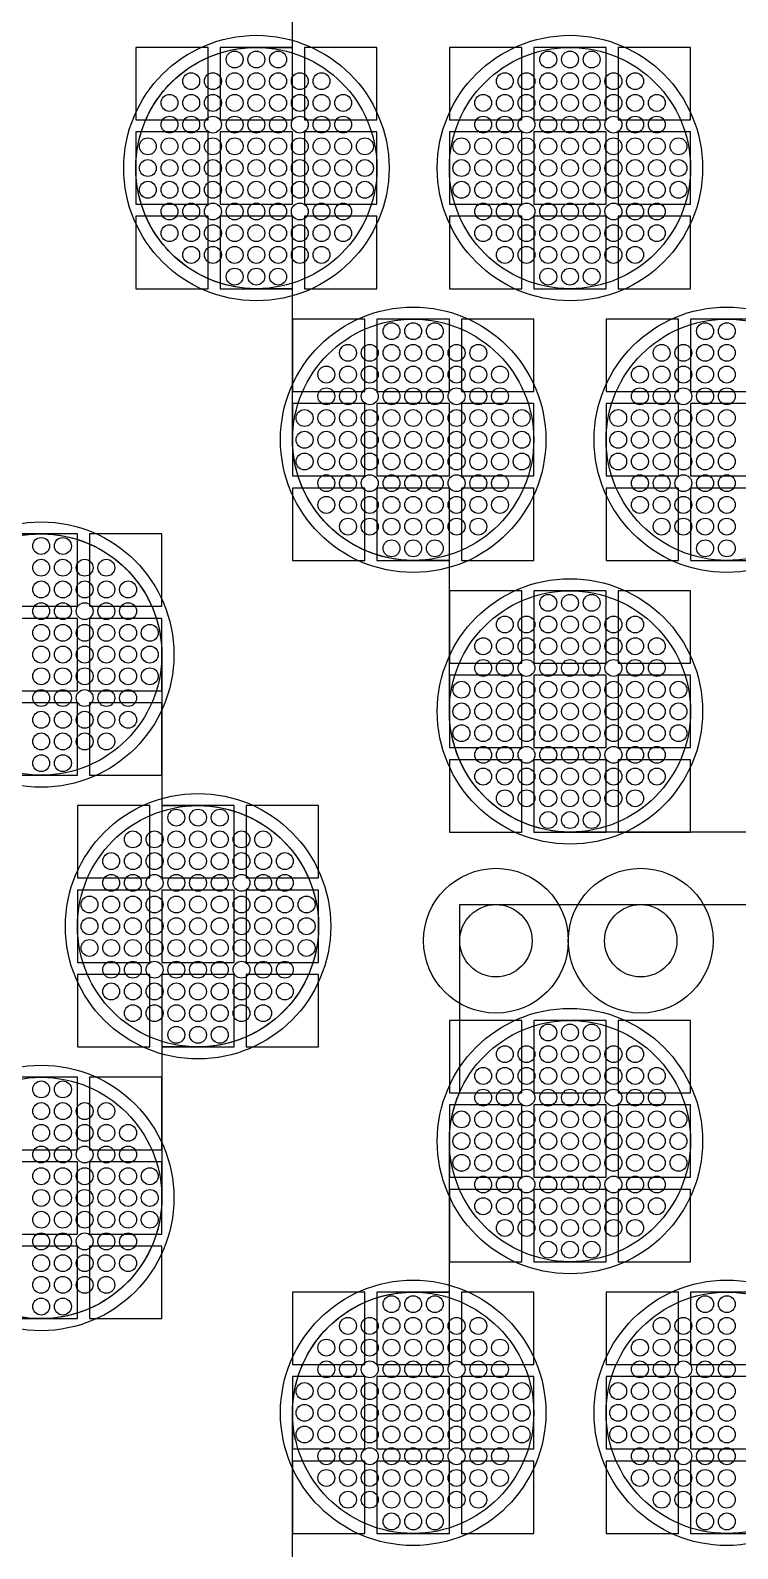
# Model space of a CAD drawing. Extents: x -49 to 54, y -38 to 38.
# Drawn here: x 37.28 to 40.21, y -26.14 to -19.85 of the extents above; entities that cross this region are included whole.
import ezdxf

# ---------------------------------------------------------------- set-up
doc = ezdxf.new("R2010")
doc.units = 0
for name, color, linetype in [('ADHESIVE_VIA_OPENINGS', 30, 'CONTINUOUS'), ('BACK_LAYER', 5, 'CONTINUOUS'), ('COND_LAYER_LOWER_ELECTRODE', 6, 'CONTINUOUS'), ('CONDUCTIVE_LAYER_BACK_LAYER', 2, 'CONTINUOUS'), ('EMITTER', 3, 'CONTINUOUS'), ('LOWER_ELECTRODE', 1, 'CONTINUOUS'), ('SUBSTRATE_VIA', 4, 'CONTINUOUS')]:
    doc.layers.add(name, color=color, linetype=linetype)

msp = doc.modelspace()

# ---------------------------------------------------------------- linework, layer by layer
at = {"layer": 'ADHESIVE_VIA_OPENINGS'}
for centre in [(39.207, -23.6238), (39.807, -23.6238)]:
    msp.add_circle(centre, 0.3, dxfattribs=at)
at = {"layer": 'BACK_LAYER'}
for points in [[(37.7139, -20.2221), (38.0139, -20.2221), (38.0139, -19.9221), (37.7139, -19.9221)], [(38.0639, -20.2221), (38.3639, -20.2221), (38.3639, -19.9221), (38.0639, -19.9221)], [(38.4139, -20.2221), (38.7139, -20.2221), (38.7139, -19.9221), (38.4139, -19.9221)], [(39.0139, -20.2221), (39.3139, -20.2221), (39.3139, -19.9221), (39.0139, -19.9221)], [(39.3639, -20.2221), (39.6639, -20.2221), (39.6639, -19.9221), (39.3639, -19.9221)], [(39.7139, -20.2221), (40.0139, -20.2221), (40.0139, -19.9221), (39.7139, -19.9221)], [(37.7139, -20.5721), (38.0139, -20.5721), (38.0139, -20.2721), (37.7139, -20.2721)], [(38.0639, -20.5721), (38.3639, -20.5721), (38.3639, -20.2721), (38.0639, -20.2721)], [(38.4139, -20.5721), (38.7139, -20.5721), (38.7139, -20.2721), (38.4139, -20.2721)], [(39.0139, -20.5721), (39.3139, -20.5721), (39.3139, -20.2721), (39.0139, -20.2721)], [(39.3639, -20.5721), (39.6639, -20.5721), (39.6639, -20.2721), (39.3639, -20.2721)], [(39.7139, -20.5721), (40.0139, -20.5721), (40.0139, -20.2721), (39.7139, -20.2721)], [(37.7139, -20.9221), (38.0139, -20.9221), (38.0139, -20.6221), (37.7139, -20.6221)], [(38.0639, -20.9221), (38.3639, -20.9221), (38.3639, -20.6221), (38.0639, -20.6221)], [(38.4139, -20.9221), (38.7139, -20.9221), (38.7139, -20.6221), (38.4139, -20.6221)], [(39.0139, -20.9221), (39.3139, -20.9221), (39.3139, -20.6221), (39.0139, -20.6221)], [(39.3639, -20.9221), (39.6639, -20.9221), (39.6639, -20.6221), (39.3639, -20.6221)], [(39.7139, -20.9221), (40.0139, -20.9221), (40.0139, -20.6221), (39.7139, -20.6221)], [(38.3639, -21.3479), (38.6639, -21.3479), (38.6639, -21.0479), (38.3639, -21.0479)], [(38.7139, -21.3479), (39.0139, -21.3479), (39.0139, -21.0479), (38.7139, -21.0479)], [(39.0639, -21.3479), (39.3639, -21.3479), (39.3639, -21.0479), (39.0639, -21.0479)], [(39.6639, -21.3479), (39.9639, -21.3479), (39.9639, -21.0479), (39.6639, -21.0479)], [(40.0139, -21.3479), (40.3139, -21.3479), (40.3139, -21.0479), (40.0139, -21.0479)], [(38.3639, -21.6979), (38.6639, -21.6979), (38.6639, -21.3979), (38.3639, -21.3979)], [(38.7139, -21.6979), (39.0139, -21.6979), (39.0139, -21.3979), (38.7139, -21.3979)], [(39.0639, -21.6979), (39.3639, -21.6979), (39.3639, -21.3979), (39.0639, -21.3979)], [(39.6639, -21.6979), (39.9639, -21.6979), (39.9639, -21.3979), (39.6639, -21.3979)], [(40.0139, -21.6979), (40.3139, -21.6979), (40.3139, -21.3979), (40.0139, -21.3979)], [(38.3639, -22.0479), (38.6639, -22.0479), (38.6639, -21.7479), (38.3639, -21.7479)], [(38.7139, -22.0479), (39.0139, -22.0479), (39.0139, -21.7479), (38.7139, -21.7479)], [(39.0639, -22.0479), (39.3639, -22.0479), (39.3639, -21.7479), (39.0639, -21.7479)], [(39.6639, -22.0479), (39.9639, -22.0479), (39.9639, -21.7479), (39.6639, -21.7479)], [(40.0139, -22.0479), (40.3139, -22.0479), (40.3139, -21.7479), (40.0139, -21.7479)], [(37.1721, -22.2381), (37.4721, -22.2381), (37.4721, -21.9381), (37.1721, -21.9381)], [(37.5221, -22.2381), (37.8221, -22.2381), (37.8221, -21.9381), (37.5221, -21.9381)], [(39.0139, -22.4737), (39.3139, -22.4737), (39.3139, -22.1737), (39.0139, -22.1737)], [(39.3639, -22.4737), (39.6639, -22.4737), (39.6639, -22.1737), (39.3639, -22.1737)], [(39.7139, -22.4737), (40.0139, -22.4737), (40.0139, -22.1737), (39.7139, -22.1737)], [(37.1721, -22.5881), (37.4721, -22.5881), (37.4721, -22.2881), (37.1721, -22.2881)], [(37.5221, -22.5881), (37.8221, -22.5881), (37.8221, -22.2881), (37.5221, -22.2881)], [(39.0139, -22.8237), (39.3139, -22.8237), (39.3139, -22.5237), (39.0139, -22.5237)], [(39.3639, -22.8237), (39.6639, -22.8237), (39.6639, -22.5237), (39.3639, -22.5237)], [(39.7139, -22.8237), (40.0139, -22.8237), (40.0139, -22.5237), (39.7139, -22.5237)], [(37.1721, -22.9381), (37.4721, -22.9381), (37.4721, -22.6381), (37.1721, -22.6381)], [(37.5221, -22.9381), (37.8221, -22.9381), (37.8221, -22.6381), (37.5221, -22.6381)], [(39.0139, -23.1737), (39.3139, -23.1737), (39.3139, -22.8737), (39.0139, -22.8737)], [(39.3639, -23.1737), (39.6639, -23.1737), (39.6639, -22.8737), (39.3639, -22.8737)], [(39.7139, -23.1737), (40.0139, -23.1737), (40.0139, -22.8737), (39.7139, -22.8737)], [(37.4721, -23.3639), (37.7721, -23.3639), (37.7721, -23.0639), (37.4721, -23.0639)], [(37.8221, -23.3639), (38.1221, -23.3639), (38.1221, -23.0639), (37.8221, -23.0639)], [(38.1721, -23.3639), (38.4721, -23.3639), (38.4721, -23.0639), (38.1721, -23.0639)], [(37.4721, -23.7139), (37.7721, -23.7139), (37.7721, -23.4139), (37.4721, -23.4139)], [(37.8221, -23.7139), (38.1221, -23.7139), (38.1221, -23.4139), (37.8221, -23.4139)], [(38.1721, -23.7139), (38.4721, -23.7139), (38.4721, -23.4139), (38.1721, -23.4139)], [(37.4721, -24.0639), (37.7721, -24.0639), (37.7721, -23.7639), (37.4721, -23.7639)], [(37.8221, -24.0639), (38.1221, -24.0639), (38.1221, -23.7639), (37.8221, -23.7639)], [(38.1721, -24.0639), (38.4721, -24.0639), (38.4721, -23.7639), (38.1721, -23.7639)], [(39.0139, -24.2541), (39.3139, -24.2541), (39.3139, -23.9541), (39.0139, -23.9541)], [(39.3639, -24.2541), (39.6639, -24.2541), (39.6639, -23.9541), (39.3639, -23.9541)], [(39.7139, -24.2541), (40.0139, -24.2541), (40.0139, -23.9541), (39.7139, -23.9541)], [(37.1721, -24.4898), (37.4721, -24.4898), (37.4721, -24.1898), (37.1721, -24.1898)], [(37.5221, -24.4898), (37.8221, -24.4898), (37.8221, -24.1898), (37.5221, -24.1898)], [(39.0139, -24.6041), (39.3139, -24.6041), (39.3139, -24.3041), (39.0139, -24.3041)], [(39.3639, -24.6041), (39.6639, -24.6041), (39.6639, -24.3041), (39.3639, -24.3041)], [(39.7139, -24.6041), (40.0139, -24.6041), (40.0139, -24.3041), (39.7139, -24.3041)], [(37.1721, -24.8398), (37.4721, -24.8398), (37.4721, -24.5398), (37.1721, -24.5398)], [(37.5221, -24.8398), (37.8221, -24.8398), (37.8221, -24.5398), (37.5221, -24.5398)], [(39.0139, -24.9541), (39.3139, -24.9541), (39.3139, -24.6541), (39.0139, -24.6541)], [(39.3639, -24.9541), (39.6639, -24.9541), (39.6639, -24.6541), (39.3639, -24.6541)], [(39.7139, -24.9541), (40.0139, -24.9541), (40.0139, -24.6541), (39.7139, -24.6541)], [(37.1721, -25.1898), (37.4721, -25.1898), (37.4721, -24.8898), (37.1721, -24.8898)], [(37.5221, -25.1898), (37.8221, -25.1898), (37.8221, -24.8898), (37.5221, -24.8898)], [(38.3639, -25.38), (38.6639, -25.38), (38.6639, -25.08), (38.3639, -25.08)], [(38.7139, -25.38), (39.0139, -25.38), (39.0139, -25.08), (38.7139, -25.08)], [(39.0639, -25.38), (39.3639, -25.38), (39.3639, -25.08), (39.0639, -25.08)], [(39.6639, -25.38), (39.9639, -25.38), (39.9639, -25.08), (39.6639, -25.08)], [(40.0139, -25.38), (40.3139, -25.38), (40.3139, -25.08), (40.0139, -25.08)], [(38.3639, -25.73), (38.6639, -25.73), (38.6639, -25.43), (38.3639, -25.43)], [(38.7139, -25.73), (39.0139, -25.73), (39.0139, -25.43), (38.7139, -25.43)], [(39.0639, -25.73), (39.3639, -25.73), (39.3639, -25.43), (39.0639, -25.43)], [(39.6639, -25.73), (39.9639, -25.73), (39.9639, -25.43), (39.6639, -25.43)], [(40.0139, -25.73), (40.3139, -25.73), (40.3139, -25.43), (40.0139, -25.43)], [(38.3639, -26.08), (38.6639, -26.08), (38.6639, -25.78), (38.3639, -25.78)], [(38.7139, -26.08), (39.0139, -26.08), (39.0139, -25.78), (38.7139, -25.78)], [(39.0639, -26.08), (39.3639, -26.08), (39.3639, -25.78), (39.0639, -25.78)], [(39.6639, -26.08), (39.9639, -26.08), (39.9639, -25.78), (39.6639, -25.78)], [(40.0139, -26.08), (40.3139, -26.08), (40.3139, -25.78), (40.0139, -25.78)]]:
    msp.add_lwpolyline(points, close=True, dxfattribs=at)
at = {"layer": 'COND_LAYER_LOWER_ELECTRODE'}
for centre in [(38.2139, -20.4221), (39.5139, -20.4221), (38.8639, -21.5479), (40.1639, -21.5479), (37.3221, -22.4381), (39.5139, -22.6737), (37.9721, -23.5639), (39.5139, -24.4541), (37.3221, -24.6898), (38.8639, -25.58), (40.1639, -25.58)]:
    msp.add_circle(centre, 0.55, dxfattribs=at)
at = {"layer": 'CONDUCTIVE_LAYER_BACK_LAYER'}
for points in [[(42.1239, -23.1736), (39.504, -23.1736), (39.4841, -23.1729), (39.4643, -23.1713), (39.4446, -23.1689), (39.4249, -23.1658), (39.4054, -23.1618), (39.3861, -23.1571), (39.367, -23.1517), (39.3481, -23.1455), (39.3295, -23.1385), (39.3112, -23.1308), (39.2932, -23.1224), (39.2755, -23.1132), (39.2582, -23.1034), (39.2413, -23.0929), (39.2249, -23.0817), (39.2089, -23.0699), (39.1934, -23.0575), (39.1784, -23.0444), (39.1639, -23.0308), (39.15, -23.0166), (39.1367, -23.0019), (39.1239, -22.9866), (39.1118, -22.9708), (39.1003, -22.9546), (39.0894, -22.938), (39.0793, -22.9209), (39.0698, -22.9034), (39.061, -22.8856), (39.053, -22.8674), (39.0456, -22.8489), (39.039, -22.8301), (39.0332, -22.8111), (39.0281, -22.7919), (39.0238, -22.7725), (39.0203, -22.7529), (39.0175, -22.7333), (39.0155, -22.7135), (39.0143, -22.6936), (39.0139, -22.6737), (39.0139, -22.0478), (38.854, -22.0478), (38.8341, -22.047), (38.8143, -22.0454), (38.7946, -22.0431), (38.7749, -22.0399), (38.7554, -22.036), (38.7361, -22.0313), (38.717, -22.0258), (38.6981, -22.0196), (38.6795, -22.0127), (38.6612, -22.005), (38.6432, -21.9965), (38.6255, -21.9874), (38.6082, -21.9776), (38.5913, -21.9671), (38.5749, -21.9559), (38.5589, -21.9441), (38.5434, -21.9316), (38.5284, -21.9186), (38.5139, -21.905), (38.5, -21.8908), (38.4867, -21.876), (38.4739, -21.8608), (38.4618, -21.845), (38.4503, -21.8288), (38.4394, -21.8121), (38.4293, -21.795), (38.4198, -21.7776), (38.411, -21.7597), (38.403, -21.7415), (38.3956, -21.7231), (38.389, -21.7043), (38.3832, -21.6853), (38.3781, -21.6661), (38.3738, -21.6467), (38.3703, -21.6271), (38.3675, -21.6074), (38.3655, -21.5876), (38.3643, -21.5678), (38.3639, -21.5479), (38.3639, -20.922), (38.204, -20.922), (38.1841, -20.9212), (38.1643, -20.9196), (38.1446, -20.9172), (38.1249, -20.9141), (38.1054, -20.9102), (38.0861, -20.9055), (38.067, -20.9), (38.0481, -20.8938), (38.0295, -20.8868), (38.0112, -20.8791), (37.9932, -20.8707), (37.9755, -20.8616), (37.9582, -20.8517), (37.9413, -20.8412), (37.9249, -20.8301), (37.9089, -20.8183), (37.8934, -20.8058), (37.8784, -20.7928), (37.8639, -20.7791), (37.85, -20.7649), (37.8367, -20.7502), (37.8239, -20.7349), (37.8118, -20.7192), (37.8003, -20.703), (37.7894, -20.6863), (37.7793, -20.6692), (37.7698, -20.6517), (37.761, -20.6339), (37.753, -20.6157), (37.7456, -20.5972), (37.739, -20.5785), (37.7332, -20.5595), (37.7281, -20.5403), (37.7238, -20.5208), (37.7203, -20.5013), (37.7175, -20.4816), (37.7155, -20.4618), (37.7143, -20.442), (37.7139, -20.4221), (37.7143, -20.4022), (37.7155, -20.3824), (37.7175, -20.3626), (37.7203, -20.3429), (37.7238, -20.3233), (37.7281, -20.3039), (37.7332, -20.2847), (37.739, -20.2657), (37.7456, -20.2469), (37.753, -20.2284), (37.761, -20.2103), (37.7698, -20.1924), (37.7793, -20.175), (37.7894, -20.1579), (37.8003, -20.1412), (37.8118, -20.125), (37.8239, -20.1092), (37.8367, -20.094), (37.85, -20.0792), (37.8639, -20.065), (37.8784, -20.0514), (37.8934, -20.0383), (37.9089, -20.0259), (37.9249, -20.0141), (37.9413, -20.0029), (37.9582, -19.9924), (37.9755, -19.9826), (37.9932, -19.9735), (38.0112, -19.965), (38.0295, -19.9573), (38.0481, -19.9504), (38.067, -19.9442), (38.0861, -19.9387), (38.1054, -19.934), (38.1249, -19.9301), (38.1446, -19.9269), (38.1643, -19.9245), (38.1841, -19.923), (38.204, -19.9222), (38.3639, -19.9222), (38.3639, -19.2962)], [(37.1721, -21.9382), (37.332, -21.9382), (37.3519, -21.939), (37.3717, -21.9406), (37.3914, -21.9429), (37.4111, -21.9461), (37.4306, -21.95), (37.4499, -21.9547), (37.469, -21.9602), (37.4879, -21.9664), (37.5065, -21.9734), (37.5248, -21.9811), (37.5429, -21.9895), (37.5605, -21.9986), (37.5778, -22.0084), (37.5947, -22.019), (37.6111, -22.0301), (37.6271, -22.0419), (37.6426, -22.0544), (37.6576, -22.0674), (37.6721, -22.0811), (37.686, -22.0953), (37.6994, -22.11), (37.7121, -22.1253), (37.7242, -22.141), (37.7357, -22.1572), (37.7466, -22.1739), (37.7567, -22.191), (37.7662, -22.2085), (37.775, -22.2263), (37.7831, -22.2445), (37.7904, -22.2629), (37.797, -22.2817), (37.8028, -22.3007), (37.8079, -22.3199), (37.8122, -22.3393), (37.8158, -22.3589), (37.8185, -22.3786), (37.8205, -22.3984), (37.8217, -22.4182), (37.8221, -22.4381), (37.8221, -23.064), (37.982, -23.064), (38.0019, -23.0648), (38.0217, -23.0664), (38.0414, -23.0688), (38.0611, -23.0719), (38.0806, -23.0759), (38.0999, -23.0805), (38.119, -23.086), (38.1379, -23.0922), (38.1565, -23.0992), (38.1748, -23.1069), (38.1929, -23.1153), (38.2105, -23.1245), (38.2278, -23.1343), (38.2447, -23.1448), (38.2611, -23.156), (38.2771, -23.1678), (38.2926, -23.1802), (38.3076, -23.1933), (38.3221, -23.2069), (38.336, -23.2211), (38.3494, -23.2358), (38.3621, -23.2511), (38.3742, -23.2668), (38.3857, -23.2831), (38.3966, -23.2997), (38.4067, -23.3168), (38.4162, -23.3343), (38.425, -23.3521), (38.4331, -23.3703), (38.4404, -23.3888), (38.447, -23.4075), (38.4528, -23.4265), (38.4579, -23.4458), (38.4622, -23.4652), (38.4658, -23.4847), (38.4685, -23.5044), (38.4705, -23.5242), (38.4717, -23.5441), (38.4721, -23.5639), (38.4717, -23.5838), (38.4705, -23.6037), (38.4685, -23.6234), (38.4658, -23.6431), (38.4622, -23.6627), (38.4579, -23.6821), (38.4528, -23.7013), (38.447, -23.7203), (38.4404, -23.7391), (38.4331, -23.7576), (38.425, -23.7757), (38.4162, -23.7936), (38.4067, -23.8111), (38.3966, -23.8281), (38.3857, -23.8448), (38.3742, -23.861), (38.3621, -23.8768), (38.3494, -23.8921), (38.336, -23.9068), (38.3221, -23.921), (38.3076, -23.9346), (38.2926, -23.9477), (38.2771, -23.9601), (38.2611, -23.9719), (38.2447, -23.9831), (38.2278, -23.9936), (38.2105, -24.0034), (38.1929, -24.0126), (38.1748, -24.021), (38.1565, -24.0287), (38.1379, -24.0356), (38.119, -24.0419), (38.0999, -24.0473), (38.0806, -24.052), (38.0611, -24.056), (38.0414, -24.0591), (38.0217, -24.0615), (38.0019, -24.063), (37.982, -24.0638), (37.8221, -24.0638), (37.8221, -24.6898), (37.8217, -24.7096), (37.8205, -24.7295), (37.8185, -24.7493), (37.8158, -24.769), (37.8122, -24.7885), (37.8079, -24.8079), (37.8028, -24.8272), (37.797, -24.8462), (37.7904, -24.8649), (37.7831, -24.8834), (37.775, -24.9016), (37.7662, -24.9194), (37.7567, -24.9369), (37.7466, -24.954), (37.7357, -24.9706), (37.7242, -24.9869), (37.7121, -25.0026), (37.6994, -25.0179), (37.686, -25.0326), (37.6721, -25.0468), (37.6576, -25.0605), (37.6426, -25.0735), (37.6271, -25.0859), (37.6111, -25.0978), (37.5947, -25.1089), (37.5778, -25.1194), (37.5605, -25.1293), (37.5429, -25.1384), (37.5248, -25.1468), (37.5065, -25.1545), (37.4879, -25.1615), (37.469, -25.1677), (37.4499, -25.1732), (37.4306, -25.1779), (37.4111, -25.1818), (37.3914, -25.1849), (37.3717, -25.1873), (37.3519, -25.1889), (37.332, -25.1897), (37.1721, -25.1897)], [(38.3639, -26.2059), (38.3639, -25.58), (38.3643, -25.5601), (38.3655, -25.5402), (38.3675, -25.5205), (38.3703, -25.5008), (38.3738, -25.4812), (38.3781, -25.4618), (38.3832, -25.4426), (38.389, -25.4236), (38.3956, -25.4048), (38.403, -25.3863), (38.411, -25.3682), (38.4198, -25.3503), (38.4293, -25.3328), (38.4394, -25.3158), (38.4503, -25.2991), (38.4618, -25.2829), (38.4739, -25.2671), (38.4867, -25.2519), (38.5, -25.2371), (38.5139, -25.2229), (38.5284, -25.2093), (38.5434, -25.1962), (38.5589, -25.1838), (38.5749, -25.172), (38.5913, -25.1608), (38.6082, -25.1503), (38.6255, -25.1405), (38.6432, -25.1313), (38.6612, -25.1229), (38.6795, -25.1152), (38.6981, -25.1083), (38.717, -25.102), (38.7361, -25.0966), (38.7554, -25.0919), (38.7749, -25.0879), (38.7946, -25.0848), (38.8143, -25.0824), (38.8341, -25.0809), (38.854, -25.0801), (39.0139, -25.0801), (39.0139, -24.4541), (39.0143, -24.4343), (39.0155, -24.4144), (39.0175, -24.3946), (39.0203, -24.3749), (39.0238, -24.3554), (39.0281, -24.336), (39.0332, -24.3167), (39.039, -24.2977), (39.0456, -24.279), (39.053, -24.2605), (39.057, -24.2514), (39.057, -23.4738), (40.8139, -23.4738)]]:
    msp.add_lwpolyline(points, dxfattribs=at)
at = {"layer": 'EMITTER'}
for centre in [(38.2139, -20.4221), (39.5139, -20.4221), (38.8639, -21.5479), (40.1639, -21.5479), (37.3221, -22.4381), (39.5139, -22.6737), (37.9721, -23.5639), (39.5139, -24.4541), (37.3221, -24.6898), (38.8639, -25.58), (40.1639, -25.58)]:
    msp.add_circle(centre, 0.5, dxfattribs=at)
at = {"layer": 'LOWER_ELECTRODE'}
for centre in [(38.1239, -19.9721), (38.2139, -19.9721), (38.3039, -19.9721), (39.4239, -19.9721), (39.5139, -19.9721), (39.6039, -19.9721), (37.9439, -20.0621), (38.0339, -20.0621), (38.1239, -20.0621), (38.2139, -20.0621), (38.3039, -20.0621), (38.3939, -20.0621), (38.4839, -20.0621), (39.2439, -20.0621), (39.3339, -20.0621), (39.4239, -20.0621), (39.5139, -20.0621), (39.6039, -20.0621), (39.6939, -20.0621), (39.7839, -20.0621), (37.8539, -20.1521), (37.9439, -20.1521), (38.0339, -20.1521), (38.1239, -20.1521), (38.2139, -20.1521), (38.3039, -20.1521), (38.3939, -20.1521), (38.4839, -20.1521), (38.5739, -20.1521), (39.1539, -20.1521), (39.2439, -20.1521), (39.3339, -20.1521), (39.4239, -20.1521), (39.5139, -20.1521), (39.6039, -20.1521), (39.6939, -20.1521), (39.7839, -20.1521), (39.8739, -20.1521), (37.8539, -20.2421), (37.9439, -20.2421), (38.0339, -20.2421), (38.1239, -20.2421), (38.2139, -20.2421), (38.3039, -20.2421), (38.3939, -20.2421), (38.4839, -20.2421), (38.5739, -20.2421), (39.1539, -20.2421), (39.2439, -20.2421), (39.3339, -20.2421), (39.4239, -20.2421), (39.5139, -20.2421), (39.6039, -20.2421), (39.6939, -20.2421), (39.7839, -20.2421), (39.8739, -20.2421), (37.7639, -20.3321), (37.8539, -20.3321), (37.9439, -20.3321), (38.0339, -20.3321), (38.1239, -20.3321), (38.2139, -20.3321), (38.3039, -20.3321), (38.3939, -20.3321), (38.4839, -20.3321), (38.5739, -20.3321), (38.6639, -20.3321), (39.0639, -20.3321), (39.1539, -20.3321), (39.2439, -20.3321), (39.3339, -20.3321), (39.4239, -20.3321), (39.5139, -20.3321), (39.6039, -20.3321), (39.6939, -20.3321), (39.7839, -20.3321), (39.8739, -20.3321), (39.9639, -20.3321), (37.7639, -20.4221), (37.8539, -20.4221), (37.9439, -20.4221), (38.0339, -20.4221), (38.1239, -20.4221), (38.2139, -20.4221), (38.3039, -20.4221), (38.3939, -20.4221), (38.4839, -20.4221), (38.5739, -20.4221), (38.6639, -20.4221), (39.0639, -20.4221), (39.1539, -20.4221), (39.2439, -20.4221), (39.3339, -20.4221), (39.4239, -20.4221), (39.5139, -20.4221), (39.6039, -20.4221), (39.6939, -20.4221), (39.7839, -20.4221), (39.8739, -20.4221), (39.9639, -20.4221), (37.7639, -20.5121), (37.8539, -20.5121), (37.9439, -20.5121), (38.0339, -20.5121), (38.1239, -20.5121), (38.2139, -20.5121), (38.3039, -20.5121), (38.3939, -20.5121), (38.4839, -20.5121), (38.5739, -20.5121), (38.6639, -20.5121), (39.0639, -20.5121), (39.1539, -20.5121), (39.2439, -20.5121), (39.3339, -20.5121), (39.4239, -20.5121), (39.5139, -20.5121), (39.6039, -20.5121), (39.6939, -20.5121), (39.7839, -20.5121), (39.8739, -20.5121), (39.9639, -20.5121), (37.8539, -20.6021), (37.9439, -20.6021), (38.0339, -20.6021), (38.1239, -20.6021), (38.2139, -20.6021), (38.3039, -20.6021), (38.3939, -20.6021), (38.4839, -20.6021), (38.5739, -20.6021), (39.1539, -20.6021), (39.2439, -20.6021), (39.3339, -20.6021), (39.4239, -20.6021), (39.5139, -20.6021), (39.6039, -20.6021), (39.6939, -20.6021), (39.7839, -20.6021), (39.8739, -20.6021), (37.8539, -20.6921), (37.9439, -20.6921), (38.0339, -20.6921), (38.1239, -20.6921), (38.2139, -20.6921), (38.3039, -20.6921), (38.3939, -20.6921), (38.4839, -20.6921), (38.5739, -20.6921), (39.1539, -20.6921), (39.2439, -20.6921), (39.3339, -20.6921), (39.4239, -20.6921), (39.5139, -20.6921), (39.6039, -20.6921), (39.6939, -20.6921), (39.7839, -20.6921), (39.8739, -20.6921), (37.9439, -20.7821), (38.0339, -20.7821), (38.1239, -20.7821), (38.2139, -20.7821), (38.3039, -20.7821), (38.3939, -20.7821), (38.4839, -20.7821), (39.2439, -20.7821), (39.3339, -20.7821), (39.4239, -20.7821), (39.5139, -20.7821), (39.6039, -20.7821), (39.6939, -20.7821), (39.7839, -20.7821), (38.1239, -20.8721), (38.2139, -20.8721), (38.3039, -20.8721), (39.4239, -20.8721), (39.5139, -20.8721), (39.6039, -20.8721), (38.7739, -21.0979), (38.8639, -21.0979), (38.9539, -21.0979), (40.0739, -21.0979), (40.1639, -21.0979), (38.5939, -21.1879), (38.6839, -21.1879), (38.7739, -21.1879), (38.8639, -21.1879), (38.9539, -21.1879), (39.0439, -21.1879), (39.1339, -21.1879), (39.8939, -21.1879), (39.9839, -21.1879), (40.0739, -21.1879), (40.1639, -21.1879), (38.5039, -21.2779), (38.5939, -21.2779), (38.6839, -21.2779), (38.7739, -21.2779), (38.8639, -21.2779), (38.9539, -21.2779), (39.0439, -21.2779), (39.1339, -21.2779), (39.2239, -21.2779), (39.8039, -21.2779), (39.8939, -21.2779), (39.9839, -21.2779), (40.0739, -21.2779), (40.1639, -21.2779), (38.5039, -21.3679), (38.5939, -21.3679), (38.6839, -21.3679), (38.7739, -21.3679), (38.8639, -21.3679), (38.9539, -21.3679), (39.0439, -21.3679), (39.1339, -21.3679), (39.2239, -21.3679), (39.8039, -21.3679), (39.8939, -21.3679), (39.9839, -21.3679), (40.0739, -21.3679), (40.1639, -21.3679), (38.4139, -21.4579), (38.5039, -21.4579), (38.5939, -21.4579), (38.6839, -21.4579), (38.7739, -21.4579), (38.8639, -21.4579), (38.9539, -21.4579), (39.0439, -21.4579), (39.1339, -21.4579), (39.2239, -21.4579), (39.3139, -21.4579), (39.7139, -21.4579), (39.8039, -21.4579), (39.8939, -21.4579), (39.9839, -21.4579), (40.0739, -21.4579), (40.1639, -21.4579), (38.4139, -21.5479), (38.5039, -21.5479), (38.5939, -21.5479), (38.6839, -21.5479), (38.7739, -21.5479), (38.8639, -21.5479), (38.9539, -21.5479), (39.0439, -21.5479), (39.1339, -21.5479), (39.2239, -21.5479), (39.3139, -21.5479), (39.7139, -21.5479), (39.8039, -21.5479), (39.8939, -21.5479), (39.9839, -21.5479), (40.0739, -21.5479), (40.1639, -21.5479), (38.4139, -21.6379), (38.5039, -21.6379), (38.5939, -21.6379), (38.6839, -21.6379), (38.7739, -21.6379), (38.8639, -21.6379), (38.9539, -21.6379), (39.0439, -21.6379), (39.1339, -21.6379), (39.2239, -21.6379), (39.3139, -21.6379), (39.7139, -21.6379), (39.8039, -21.6379), (39.8939, -21.6379), (39.9839, -21.6379), (40.0739, -21.6379), (40.1639, -21.6379), (38.5039, -21.7279), (38.5939, -21.7279), (38.6839, -21.7279), (38.7739, -21.7279), (38.8639, -21.7279), (38.9539, -21.7279), (39.0439, -21.7279), (39.1339, -21.7279), (39.2239, -21.7279), (39.8039, -21.7279), (39.8939, -21.7279), (39.9839, -21.7279), (40.0739, -21.7279), (40.1639, -21.7279), (38.5039, -21.8179), (38.5939, -21.8179), (38.6839, -21.8179), (38.7739, -21.8179), (38.8639, -21.8179), (38.9539, -21.8179), (39.0439, -21.8179), (39.1339, -21.8179), (39.2239, -21.8179), (39.8039, -21.8179), (39.8939, -21.8179), (39.9839, -21.8179), (40.0739, -21.8179), (40.1639, -21.8179), (38.5939, -21.9079), (38.6839, -21.9079), (38.7739, -21.9079), (38.8639, -21.9079), (38.9539, -21.9079), (39.0439, -21.9079), (39.1339, -21.9079), (39.8939, -21.9079), (39.9839, -21.9079), (40.0739, -21.9079), (40.1639, -21.9079), (37.3221, -21.9881), (37.4121, -21.9881), (38.7739, -21.9979), (38.8639, -21.9979), (38.9539, -21.9979), (40.0739, -21.9979), (40.1639, -21.9979), (37.3221, -22.0781), (37.4121, -22.0781), (37.5021, -22.0781), (37.5921, -22.0781), (37.3221, -22.1681), (37.4121, -22.1681), (37.5021, -22.1681), (37.5921, -22.1681), (37.6821, -22.1681), (39.4239, -22.2237), (39.5139, -22.2237), (39.6039, -22.2237), (37.3221, -22.2581), (37.4121, -22.2581), (37.5021, -22.2581), (37.5921, -22.2581), (37.6821, -22.2581), (37.3221, -22.3481), (37.4121, -22.3481), (37.5021, -22.3481), (37.5921, -22.3481), (37.6821, -22.3481), (37.7721, -22.3481), (39.2439, -22.3137), (39.3339, -22.3137), (39.4239, -22.3137), (39.5139, -22.3137), (39.6039, -22.3137), (39.6939, -22.3137), (39.7839, -22.3137), (39.1539, -22.4037), (39.2439, -22.4037), (39.3339, -22.4037), (39.4239, -22.4037), (39.5139, -22.4037), (39.6039, -22.4037), (39.6939, -22.4037), (39.7839, -22.4037), (39.8739, -22.4037), (37.3221, -22.4381), (37.4121, -22.4381), (37.5021, -22.4381), (37.5921, -22.4381), (37.6821, -22.4381), (37.7721, -22.4381), (39.1539, -22.4937), (39.2439, -22.4937), (39.3339, -22.4937), (39.4239, -22.4937), (39.5139, -22.4937), (39.6039, -22.4937), (39.6939, -22.4937), (39.7839, -22.4937), (39.8739, -22.4937), (37.3221, -22.5281), (37.4121, -22.5281), (37.5021, -22.5281), (37.5921, -22.5281), (37.6821, -22.5281), (37.7721, -22.5281), (37.3221, -22.6181), (37.4121, -22.6181), (37.5021, -22.6181), (37.5921, -22.6181), (37.6821, -22.6181), (39.0639, -22.5837), (39.1539, -22.5837), (39.2439, -22.5837), (39.3339, -22.5837), (39.4239, -22.5837), (39.5139, -22.5837), (39.6039, -22.5837), (39.6939, -22.5837), (39.7839, -22.5837), (39.8739, -22.5837), (39.9639, -22.5837), (39.0639, -22.6737), (39.1539, -22.6737), (39.2439, -22.6737), (39.3339, -22.6737), (39.4239, -22.6737), (39.5139, -22.6737), (39.6039, -22.6737), (39.6939, -22.6737), (39.7839, -22.6737), (39.8739, -22.6737), (39.9639, -22.6737), (37.3221, -22.7081), (37.4121, -22.7081), (37.5021, -22.7081), (37.5921, -22.7081), (37.6821, -22.7081), (37.3221, -22.7981), (37.4121, -22.7981), (37.5021, -22.7981), (37.5921, -22.7981), (39.0639, -22.7637), (39.1539, -22.7637), (39.2439, -22.7637), (39.3339, -22.7637), (39.4239, -22.7637), (39.5139, -22.7637), (39.6039, -22.7637), (39.6939, -22.7637), (39.7839, -22.7637), (39.8739, -22.7637), (39.9639, -22.7637), (39.1539, -22.8537), (39.2439, -22.8537), (39.3339, -22.8537), (39.4239, -22.8537), (39.5139, -22.8537), (39.6039, -22.8537), (39.6939, -22.8537), (39.7839, -22.8537), (39.8739, -22.8537), (37.3221, -22.8881), (37.4121, -22.8881), (39.1539, -22.9437), (39.2439, -22.9437), (39.3339, -22.9437), (39.4239, -22.9437), (39.5139, -22.9437), (39.6039, -22.9437), (39.6939, -22.9437), (39.7839, -22.9437), (39.8739, -22.9437), (39.2439, -23.0337), (39.3339, -23.0337), (39.4239, -23.0337), (39.5139, -23.0337), (39.6039, -23.0337), (39.6939, -23.0337), (39.7839, -23.0337), (37.8821, -23.1139), (37.9721, -23.1139), (38.0621, -23.1139), (39.4239, -23.1237), (39.5139, -23.1237), (39.6039, -23.1237), (37.7021, -23.2039), (37.7921, -23.2039), (37.8821, -23.2039), (37.9721, -23.2039), (38.0621, -23.2039), (38.1521, -23.2039), (38.2421, -23.2039), (37.6121, -23.2939), (37.7021, -23.2939), (37.7921, -23.2939), (37.8821, -23.2939), (37.9721, -23.2939), (38.0621, -23.2939), (38.1521, -23.2939), (38.2421, -23.2939), (38.3321, -23.2939), (37.6121, -23.3839), (37.7021, -23.3839), (37.7921, -23.3839), (37.8821, -23.3839), (37.9721, -23.3839), (38.0621, -23.3839), (38.1521, -23.3839), (38.2421, -23.3839), (38.3321, -23.3839), (37.5221, -23.4739), (37.6121, -23.4739), (37.7021, -23.4739), (37.7921, -23.4739), (37.8821, -23.4739), (37.9721, -23.4739), (38.0621, -23.4739), (38.1521, -23.4739), (38.2421, -23.4739), (38.3321, -23.4739), (38.4221, -23.4739), (37.5221, -23.5639), (37.6121, -23.5639), (37.7021, -23.5639), (37.7921, -23.5639), (37.8821, -23.5639), (37.9721, -23.5639), (38.0621, -23.5639), (38.1521, -23.5639), (38.2421, -23.5639), (38.3321, -23.5639), (38.4221, -23.5639), (37.5221, -23.6539), (37.6121, -23.6539), (37.7021, -23.6539), (37.7921, -23.6539), (37.8821, -23.6539), (37.9721, -23.6539), (38.0621, -23.6539), (38.1521, -23.6539), (38.2421, -23.6539), (38.3321, -23.6539), (38.4221, -23.6539), (37.6121, -23.7439), (37.7021, -23.7439), (37.7921, -23.7439), (37.8821, -23.7439), (37.9721, -23.7439), (38.0621, -23.7439), (38.1521, -23.7439), (38.2421, -23.7439), (38.3321, -23.7439), (37.6121, -23.8339), (37.7021, -23.8339), (37.7921, -23.8339), (37.8821, -23.8339), (37.9721, -23.8339), (38.0621, -23.8339), (38.1521, -23.8339), (38.2421, -23.8339), (38.3321, -23.8339), (37.7021, -23.9239), (37.7921, -23.9239), (37.8821, -23.9239), (37.9721, -23.9239), (38.0621, -23.9239), (38.1521, -23.9239), (38.2421, -23.9239), (39.4239, -24.0041), (39.5139, -24.0041), (39.6039, -24.0041), (37.8821, -24.0139), (37.9721, -24.0139), (38.0621, -24.0139), (39.2439, -24.0941), (39.3339, -24.0941), (39.4239, -24.0941), (39.5139, -24.0941), (39.6039, -24.0941), (39.6939, -24.0941), (39.7839, -24.0941), (39.1539, -24.1841), (39.2439, -24.1841), (39.3339, -24.1841), (39.4239, -24.1841), (39.5139, -24.1841), (39.6039, -24.1841), (39.6939, -24.1841), (39.7839, -24.1841), (39.8739, -24.1841), (37.3221, -24.2398), (37.4121, -24.2398), (39.1539, -24.2741), (39.2439, -24.2741), (39.3339, -24.2741), (39.4239, -24.2741), (39.5139, -24.2741), (39.6039, -24.2741), (39.6939, -24.2741), (39.7839, -24.2741), (39.8739, -24.2741), (37.3221, -24.3298), (37.4121, -24.3298), (37.5021, -24.3298), (37.5921, -24.3298), (39.0639, -24.3641), (39.1539, -24.3641), (39.2439, -24.3641), (39.3339, -24.3641), (39.4239, -24.3641), (39.5139, -24.3641), (39.6039, -24.3641), (39.6939, -24.3641), (39.7839, -24.3641), (39.8739, -24.3641), (39.9639, -24.3641), (37.3221, -24.4198), (37.4121, -24.4198), (37.5021, -24.4198), (37.5921, -24.4198), (37.6821, -24.4198), (39.0639, -24.4541), (39.1539, -24.4541), (39.2439, -24.4541), (39.3339, -24.4541), (39.4239, -24.4541), (39.5139, -24.4541), (39.6039, -24.4541), (39.6939, -24.4541), (39.7839, -24.4541), (39.8739, -24.4541), (39.9639, -24.4541), (37.3221, -24.5098), (37.4121, -24.5098), (37.5021, -24.5098), (37.5921, -24.5098), (37.6821, -24.5098), (39.0639, -24.5441), (39.1539, -24.5441), (39.2439, -24.5441), (39.3339, -24.5441), (39.4239, -24.5441), (39.5139, -24.5441), (39.6039, -24.5441), (39.6939, -24.5441), (39.7839, -24.5441), (39.8739, -24.5441), (39.9639, -24.5441), (37.3221, -24.5998), (37.4121, -24.5998), (37.5021, -24.5998), (37.5921, -24.5998), (37.6821, -24.5998), (37.7721, -24.5998), (37.3221, -24.6898), (37.4121, -24.6898), (37.5021, -24.6898), (37.5921, -24.6898), (37.6821, -24.6898), (37.7721, -24.6898), (39.1539, -24.6341), (39.2439, -24.6341), (39.3339, -24.6341), (39.4239, -24.6341), (39.5139, -24.6341), (39.6039, -24.6341), (39.6939, -24.6341), (39.7839, -24.6341), (39.8739, -24.6341), (39.1539, -24.7241), (39.2439, -24.7241), (39.3339, -24.7241), (39.4239, -24.7241), (39.5139, -24.7241), (39.6039, -24.7241), (39.6939, -24.7241), (39.7839, -24.7241), (39.8739, -24.7241), (37.3221, -24.7798), (37.4121, -24.7798), (37.5021, -24.7798), (37.5921, -24.7798), (37.6821, -24.7798), (37.7721, -24.7798), (39.2439, -24.8141), (39.3339, -24.8141), (39.4239, -24.8141), (39.5139, -24.8141), (39.6039, -24.8141), (39.6939, -24.8141), (39.7839, -24.8141), (37.3221, -24.8698), (37.4121, -24.8698), (37.5021, -24.8698), (37.5921, -24.8698), (37.6821, -24.8698), (39.4239, -24.9041), (39.5139, -24.9041), (39.6039, -24.9041), (37.3221, -24.9598), (37.4121, -24.9598), (37.5021, -24.9598), (37.5921, -24.9598), (37.6821, -24.9598), (37.3221, -25.0498), (37.4121, -25.0498), (37.5021, -25.0498), (37.5921, -25.0498), (38.7739, -25.13), (38.8639, -25.13), (38.9539, -25.13), (40.0739, -25.13), (40.1639, -25.13), (37.3221, -25.1398), (37.4121, -25.1398), (38.5939, -25.22), (38.6839, -25.22), (38.7739, -25.22), (38.8639, -25.22), (38.9539, -25.22), (39.0439, -25.22), (39.1339, -25.22), (39.8939, -25.22), (39.9839, -25.22), (40.0739, -25.22), (40.1639, -25.22), (38.5039, -25.31), (38.5939, -25.31), (38.6839, -25.31), (38.7739, -25.31), (38.8639, -25.31), (38.9539, -25.31), (39.0439, -25.31), (39.1339, -25.31), (39.2239, -25.31), (39.8039, -25.31), (39.8939, -25.31), (39.9839, -25.31), (40.0739, -25.31), (40.1639, -25.31), (38.5039, -25.4), (38.5939, -25.4), (38.6839, -25.4), (38.7739, -25.4), (38.8639, -25.4), (38.9539, -25.4), (39.0439, -25.4), (39.1339, -25.4), (39.2239, -25.4), (39.8039, -25.4), (39.8939, -25.4), (39.9839, -25.4), (40.0739, -25.4), (40.1639, -25.4), (38.4139, -25.49), (38.5039, -25.49), (38.5939, -25.49), (38.6839, -25.49), (38.7739, -25.49), (38.8639, -25.49), (38.9539, -25.49), (39.0439, -25.49), (39.1339, -25.49), (39.2239, -25.49), (39.3139, -25.49), (39.7139, -25.49), (39.8039, -25.49), (39.8939, -25.49), (39.9839, -25.49), (40.0739, -25.49), (40.1639, -25.49), (38.4139, -25.58), (38.5039, -25.58), (38.5939, -25.58), (38.6839, -25.58), (38.7739, -25.58), (38.8639, -25.58), (38.9539, -25.58), (39.0439, -25.58), (39.1339, -25.58), (39.2239, -25.58), (39.3139, -25.58), (39.7139, -25.58), (39.8039, -25.58), (39.8939, -25.58), (39.9839, -25.58), (40.0739, -25.58), (40.1639, -25.58), (38.4139, -25.67), (38.5039, -25.67), (38.5939, -25.67), (38.6839, -25.67), (38.7739, -25.67), (38.8639, -25.67), (38.9539, -25.67), (39.0439, -25.67), (39.1339, -25.67), (39.2239, -25.67), (39.3139, -25.67), (39.7139, -25.67), (39.8039, -25.67), (39.8939, -25.67), (39.9839, -25.67), (40.0739, -25.67), (40.1639, -25.67), (38.5039, -25.76), (38.5939, -25.76), (38.6839, -25.76), (38.7739, -25.76), (38.8639, -25.76), (38.9539, -25.76), (39.0439, -25.76), (39.1339, -25.76), (39.2239, -25.76), (39.8039, -25.76), (39.8939, -25.76), (39.9839, -25.76), (40.0739, -25.76), (40.1639, -25.76), (38.5039, -25.85), (38.5939, -25.85), (38.6839, -25.85), (38.7739, -25.85), (38.8639, -25.85), (38.9539, -25.85), (39.0439, -25.85), (39.1339, -25.85), (39.2239, -25.85), (39.8039, -25.85), (39.8939, -25.85), (39.9839, -25.85), (40.0739, -25.85), (40.1639, -25.85), (38.5939, -25.94), (38.6839, -25.94), (38.7739, -25.94), (38.8639, -25.94), (38.9539, -25.94), (39.0439, -25.94), (39.1339, -25.94), (39.8939, -25.94), (39.9839, -25.94), (40.0739, -25.94), (40.1639, -25.94), (38.7739, -26.03), (38.8639, -26.03), (38.9539, -26.03), (40.0739, -26.03), (40.1639, -26.03)]:
    msp.add_circle(centre, 0.035, dxfattribs=at)
at = {"layer": 'SUBSTRATE_VIA'}
for centre in [(39.207, -23.6238), (39.807, -23.6238)]:
    msp.add_circle(centre, 0.15, dxfattribs=at)

doc.saveas('drawing.dxf')
